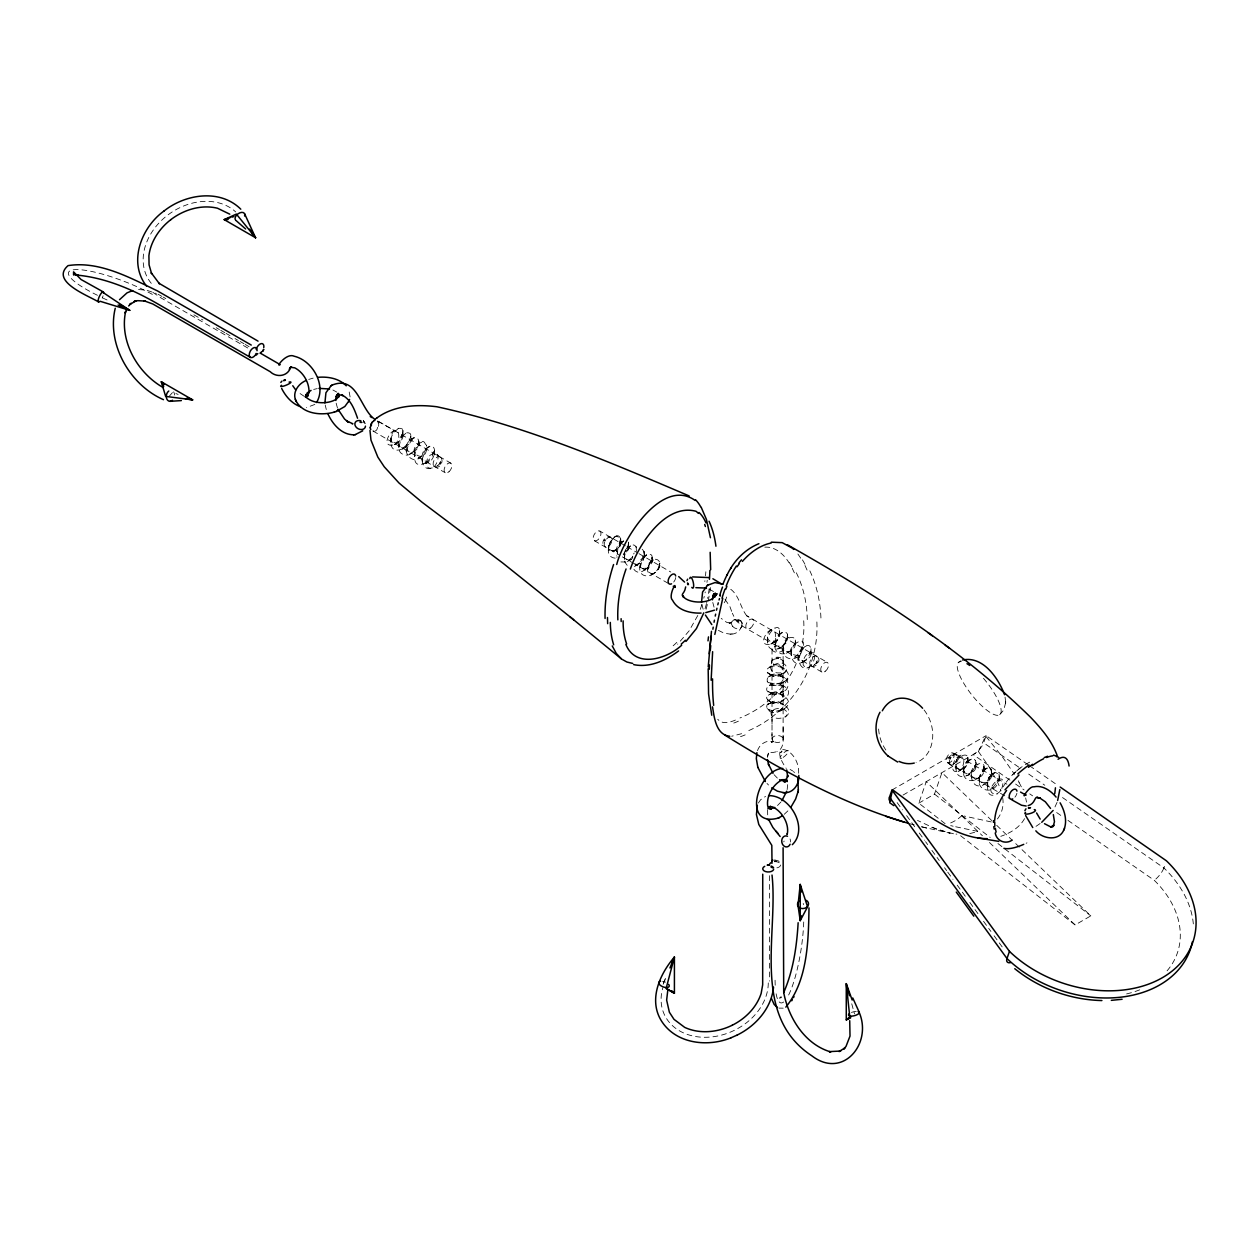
<?xml version="1.0" encoding="UTF-8"?>
<svg xmlns="http://www.w3.org/2000/svg" width="1259" height="1259" viewBox="0 0 1259 1259"><rect width="100%" height="100%" fill="white"/><g stroke="black" fill="none" stroke-linecap="round" stroke-linejoin="round"><path stroke-width="0.75" stroke-dasharray="5 3.75" d="M769.517 875.682L769.532 981.107M772.019 738.891L772.019 717.111M772.538 694.039L767.534 690.876L772.947 694.244C756.769 689.901 776.252 677.405 782.091 686.045C787.898 693.032 768.793 699.563 772.019 689.35M783.114 736.279C783.649 741.866 782.988 749.42 776.85 751.717M783.114 732.408L783.114 724.617M783.114 696.982L783.114 693.284M783.114 689.381L783.114 685.337M971.555 773.152C970.579 763.93 988.583 757.603 983.578 772.397C982.508 778.44 971.649 781.477 971.57 773.372M642.169 549.239C648.007 554.29 639.965 564.111 634.363 566.471M983.625 766.511C980.509 790.322 951.662 781.099 968.989 760.845C976.166 753.464 978.762 767.77 973.459 771.452C969.288 775.528 959.106 780.312 956.462 772.145C952.024 750.034 980.855 749.53 960.774 769.894C947.382 777.889 952.339 754.833 962.915 754.928M391.03 442.664C389.015 436.086 394.602 425.511 402.266 428.926C404.784 436.605 391.518 453.271 406.027 455.066C414.132 456.545 425.353 435.126 413.109 438.179C408.467 448.865 388.826 458.386 390.982 438.824L391.093 441.122L390.92 437.99M432.309 467.939C422.804 470.378 426.061 455.349 432.624 454.074C441.72 449.605 438.006 465.625 432.309 467.939C421.718 472.314 419.373 455.601 424.661 449.605C438.651 436.684 436.936 463.642 424.913 463.202L427.682 461.644C401.385 477.177 422.631 424.063 426.187 447.59C416.556 475.823 393.658 446.725 414.305 437.487M615.179 558.162C597.71 556.352 618.909 521.021 619.774 543.778C617.178 554.149 602.982 554.652 610.993 541.732C619.837 526.12 626.069 545.257 614.062 551.159L620.026 546.249M798.379 655.451C774.096 654.586 814.935 624.669 800.472 654.019C792.666 664.626 778.015 656.254 784.609 644.624C786.151 633.859 800.929 635.669 793.359 646.245C789.015 658.237 771.138 655.671 775.402 641.712C773.64 633.198 792.053 626.746 786.623 639.415C784.955 649.046 767.282 655.089 767.66 641.618C765.724 633.151 782.547 618.232 779.227 635.496L779.62 630.617C781.241 653.327 754.66 637.243 774.914 627.895M809.144 653.484L809.049 653.578A6.122 2.219 -72.2 0 0 808.939 653.751C821.718 646.811 810.261 677.059 803.132 664.752C803.006 647.236 821.718 653.012 801.542 662.533L804.312 660.975C790.164 671.236 786.796 646.339 798.458 641.492M986.505 782.39C965.622 784.609 996.341 751.214 991.053 777.905C975.725 798.19 963.686 775.103 977.975 764.418M999.709 714.687L1003.785 709.997L1005.673 702.569M1005.673 702.129L1004.934 696.243M406.72 451.226C406.626 444.836 414.746 440.634 410.072 433.411C403.509 430.106 396.443 439.832 398.898 446.174L398.773 442.806M624.59 552.386L624.794 562.081L628.178 566.629M779.337 648.228L780.312 647.567L777.999 648.936L786.639 642.735L787.442 634.788M816.871 621.946C819.184 669.379 790.274 713.648 746.603 731.495M986.458 768.509C964.205 787.772 998.135 802.014 999.316 775.937C989.684 759.995 978.762 807.664 999.41 792.068M1005.658 703.23L1005.689 701.483M803.714 620.781C806.389 663.808 779.085 702.16 739.962 717.976M794.586 657.544L800.866 651.344L803.148 644.199M658.882 566.361C655.53 578.558 636.094 580.368 640.264 563.985L640.233 567.51L640.862 559.61L645.411 555.408L642.735 556.903C664.736 543.967 642.468 585.152 633.104 567.982M659.496 564.677C659.747 573.616 644.813 578.998 647.976 566.818C649.754 556.997 655.357 564.126 647.693 568.061M975.788 762.356C977.629 766.951 964.048 778.251 971.051 773.215M999.316 775.937C1001.173 780.533 987.591 791.832 994.594 786.796M426.486 446.016L426.518 444.883M624.464 558.807C623.205 553.331 632.852 538.883 636.409 547.759M963.812 772.853L964.001 770.886L963.859 774.364C963.229 769.579 963.182 762.104 969.084 760.405M623.284 554.275L627.281 548.704L628.556 543.054L628.288 549.963L623.221 554.92M794.24 643.821C797.781 644.639 791.124 653.185 786.749 651.564C779.762 648.684 784.2 637.322 790.935 636.802M983.735 771.547L983.499 765.519C988.787 774.521 975.662 770.099 987.402 768.053L982.461 770.713M991.462 771.798L991.274 769.753L991.478 776.756C993.32 764.748 988.677 783.885 983.342 784.137M632.207 558.681L632.632 556.163M784.105 841.059L783.79 841.909M772.019 693.316C777.59 687.744 789.188 699.437 778.975 702.837C777.259 703.923 770.791 704.3 772.664 701.562C777.716 699.799 782.626 703.765 786.387 706.614C797.262 718.134 768.934 723.532 771.153 711.744C775.465 705.622 792.32 708.628 785.411 717.095M608.695 546.28L610.804 540.268L616.029 536.161M350.096 396.915L348.712 389.33M640.17 567.353L642.31 559.956L647.095 554.464M778.66 658.284L776.457 658.221L778.66 658.095M767.597 809.852L767.691 815.517M410.812 436.558L408.168 443.53L401.369 449.62L403.809 448.267L402.707 448.896M767.408 757.383L768.557 753.134L768.037 753.763C769.469 750.647 769.957 753.716 777.071 751.654M402.943 432.419C403.053 446.914 378.251 451.414 390.243 433.489C399.858 423.591 402.156 441.579 393.076 445.293M779.573 631.75C779.636 646.528 754.755 650.462 766.999 632.71C776.677 622.985 778.613 641.036 769.705 644.608M650.95 575.111C671.44 564.488 651.359 548.656 647.992 569.336M707.228 580.257L706.944 582.382M709.289 588.567L707.652 598.403M710.564 587.528L708.345 600.512M726.632 597.034L725.436 600.669M787.158 789.582L787.725 784.089M705.071 592.832L705.276 591.935M652.115 562.71L651.91 555.691L652.209 561.782M377.637 427.289L377.07 429.177A4.454 3.698 72.4 0 1 373.797 431.223M659.496 564.913L659.858 563.072L658.866 566.802M706.598 603.155L706.787 602.369M798.662 773.262C799.308 746.681 766.007 739.175 786.261 768.462M767.99 754.204L767.534 756.092M704.253 596.404L703.781 598.214M706.393 603.958L704.473 610.757M782.059 751.434L780.596 752.725L781.823 750.946M706.094 609.325L707.904 602.274M624.794 551.568L625.833 549.254M701.908 604.666L699.878 610.442M776.158 861.361L774.348 861.723M945.1 823.654L918.802 803.163L926.246 781.682L982.413 835.74M918.802 803.163L934.493 794.099L941.937 772.617L993.666 822.395M1027.974 764.685L986.127 735.634L983.641 742.81L1020.671 768.494M1193.327 923.917A110.949 81.032 19.1 0 0 1163.898 867.939L1165.142 864.351M1057.041 802.376L1054.192 808.687M757.477 750.647C759.161 745.517 763.93 741.457 769.391 741.173C776.425 741.992 771.263 744.195 772.019 732.376M663.178 984.27L665.429 978.825M663.54 982.949L665.728 977.771M697.801 615.462L689.098 630.901L677.61 644.246M758.374 803.037L760.578 799.78L765.535 796.396M620.199 545.934L620.608 537.876L620.797 544.25L620.734 538.883M1001.786 788.527C1009.277 764.024 977.928 794.445 997.254 794.099M903.002 795.09L978.448 751.544L985.592 735.948L1002.636 757.178L1014.502 774.364M1024.543 818.649C1019.617 827.619 1010.19 833.128 1000.779 836.322M633.56 553.991L634.237 553.031M725.247 601.062L724.208 602.762M1000.936 790.038L999.756 791.675M1003.077 786.828L1005.138 783.806M1006.161 782.311C1012.881 772.932 1022.166 765.456 1032.663 760.704M626.321 548.578L632.034 545.068L626.903 547.948M632.868 556.856L626.4 561.986L619.995 561.923M398.285 428.579C378.77 443.955 406.657 450.36 402.864 430.295L402.597 436.181L405.823 433.285M169.147 396.396L172.656 392.352L178.117 394.397M780.848 802.077L777.495 805.524M781.194 996.609L779.258 998.198L782.059 997.443M773.64 665.004C789.487 656.521 792.179 677.971 773.955 674.934C770.996 674.808 765.551 673.471 766.762 669.52C769.721 666.578 776.032 662.801 770.539 667.475C770.98 673.99 780.926 673.659 785.411 671.787M784.231 814.305L787.929 810.827M432.577 454.074L433.946 453.445L434.481 454.373M809.364 653.311L810.749 652.461L809.962 652.87M958.036 757.871C967.4 752.363 964.032 769.768 958.036 771.452M1012.378 774.804L1015.824 771.783M1016.611 771.075L1020.12 768.006M783.727 677.515C758.705 667.097 764.764 695.062 783.948 681.811M772.428 683.59L773.105 685.242L767.109 681.387M772.428 710.768L773.64 710.296L772.097 711.13L772.758 712.279L776.473 712.594L783.948 708.99M314.86 404.407L306.472 407.664M784.168 690.735L780.863 692.702C792.462 689.901 788.952 675.516 778.109 674.415C776.457 673.266 770.036 674.021 773.026 676.146C783.916 679.766 786.497 662.69 774.033 664.925M958.666 662.265L961.073 660.692M1040.139 823.496L1035.827 826.471M623.315 541.024L617.917 548.232L616.926 557.438M780.407 683.952L783.114 679.718L780.407 675.485M780.407 711.13L783.114 706.897L780.407 702.664M784.278 681.623C796.994 673.235 777.338 661.604 768.651 667.758M772.664 701.562L769.705 703.529L771.594 702.396C763.253 703.451 766.873 712.012 773.105 712.421L767.109 708.565M784.278 708.801C798.773 699.296 771.562 686.108 766.463 697.958C774.49 710.942 801.841 692.371 780.643 684.707M401.605 435.614L403.085 436.086M803.258 648.999C795.452 648.841 797.356 673.313 808.939 667.254M993.981 773.246L992.422 774.222L994.94 772.711L988.378 777.527L987.355 786.45M780.171 693.158L782.783 691.459L775.261 693.079L768.336 691.49M421.828 442.161C401.448 450.675 428.186 467.309 426.502 445.592M426.25 462.494L432.152 456.435L434.339 449.054L434.418 454.94M802.88 661.809C811.048 659.071 815.643 637.699 801.873 648.464M429.366 446.882C424.456 447.574 421.466 464.996 422.316 456.403M782.453 632.616C777.543 633.308 774.553 650.714 775.402 642.137M805.996 646.197C801.086 646.906 798.096 664.311 798.946 655.719M772.538 692.576L767.77 695.535L772.947 692.387L768.651 694.937M769.092 676.587L772.664 674.383M768.037 677.2L770.303 675.847M780.643 701.924L783.727 700.051M780.643 674.745L784.593 672.353M425.243 449.148L426.628 449.668M778.33 634.882L779.714 635.826L779.494 629.61L779.714 635.402M769.485 676.319L770.634 675.642M769.343 685.541L776.473 684.534L784.168 686.816M623.567 540.882L619.475 543.117L623.457 541.559C616.438 542.015 615.871 550.089 616.627 555.298M784.593 681.418L781.084 683.464L783.271 682.173L776.205 683.983L768.651 682.614M784.593 708.597L781.084 710.658L783.271 709.352L776.205 711.178L768.651 709.793M891.97 790.007L986.127 735.634M774.269 860.794L776.173 861.156M960.586 835.724L1075.123 924.94L1090.813 915.875L1013.558 841.547M966.77 775.575C975.379 772.947 961.892 775.387 963.717 768.981M990.314 789.157C999.079 786.371 985.309 789.11 987.261 782.563M406.641 447.622C408.42 458.087 422.678 448.267 418.68 440.713M635.701 565.81L643.38 560.161L644.136 551.473L644.34 557.847L644.262 552.465M975.064 779.856L979.156 777.606M409.663 453.932L414.211 451.446M786.293 653.248L790.841 650.761M958.02 757.776A6.122 2.392 -74.5 0 0 957.769 758.091C954.527 761.553 955.203 770.524 961.451 769.312C968.627 768.525 966.235 760.121 969.918 759.932M394.413 444.632L398.017 442.633M417.957 458.213L421.56 456.23M771.043 643.947L774.647 641.964M958.917 771.043L962.962 768.808M627.407 561.514L631.703 559.169M645.411 555.408L646.67 554.731M643.978 570.075L647.881 567.951M650.824 561.262L653.295 559.925L649.203 564.205L647.929 568.989L647.897 567.683M968.738 760.578L971.397 759.13M768.981 703.828L768.037 704.379L770.602 702.963L768.981 703.828L776.331 702.632L783.727 704.694M616.249 549.963L611.827 550.687L608.994 547.712A6.122 4.517 -77 0 1 608.821 547.24M639.792 563.56L636.771 564.457L634.143 563.654M627.375 547.618C630.523 546.784 627.36 553.283 628.556 544.156M433.332 453.539L432.309 454.342A6.122 2.219 -72.2 0 1 432.577 454.153M647.519 568.155L642.326 568.407L640.044 563.702M998.277 779.714L997.254 780.517L998.891 779.604L999.363 781.115L999.016 774.002M643.097 556.667L644.372 557.391M417.516 444.537L418.791 445.277M406.106 447.039C401.448 451.95 396.884 438.777 398.883 447.7M429.649 460.637C425.007 465.5 420.412 452.359 422.426 461.298M782.736 646.371C778.093 651.249 773.514 638.061 775.513 647.032M806.279 659.952C801.621 664.862 797.041 651.706 799.056 660.613M990.361 775.214L991.573 775.937M974.734 766.117L975.819 767.518L975.473 760.405M735.429 720.054C729.937 722.461 722.225 724.696 717.724 719.282M631.137 559.421C626.888 563.072 622.544 552.134 624.716 559.279L624.37 554.936M741.645 733.682L731.684 736.232M409.789 439.942L410.938 440.776M786.419 639.273L787.567 640.107M308.707 379.431L313.145 378.125M619.821 542.959L620.829 543.809M313.696 389.424L317.221 388.606M783.208 1008.16L778.943 1008.113M731.699 634.017C739.773 634.567 747.673 620.136 736.326 619.16L737.129 619.16L733.808 619.837L730.094 623.41L730.818 622.859L726.663 622.339L721.202 618.405M969.776 833.6L977.975 831.459L953.755 826.36M718.417 630.381L724.255 633.277L730.55 634.127M730.141 634.174L732.124 633.969M764.795 547.161C775.292 546.406 783.932 554.401 789.047 562.773M138.553 289.57L146.296 290.105L156.336 293.457M774.568 859.866L778.77 861.077L780.58 864.477A5.555 3.21 0 0 1 775.733 868.033M956.006 834.072L956.856 834.15M953.504 833.773L936.869 829.445L917.496 820.412M373.797 431.097L372.932 430.893M610.914 537.467A5.555 3.21 -60 0 0 604.32 543.117A5.555 3.21 -60 0 0 608.994 546.107A5.555 3.21 -60 0 0 610.914 537.467C605.264 533.989 599.52 543.652 605.233 546.988M991.258 821.938L964.079 816.021M953.142 826.219L950.702 825.636M962.096 815.533L961.939 815.486A45.434 30.358 9.4 0 1 947.429 824.157M909.376 823.638L914.522 824.975M921.383 826.754L950.152 833.222L930.495 826.864M921.918 826.88L926.545 828.092L922.878 827.116M434.953 466.696C440.792 469.953 446.63 456.844 436.527 454.908M811.583 666.027C814.353 668.797 823.386 659.905 816.351 656.065M332.895 389.991L336.704 392.053M609.592 536.916L610.631 537.31M709.085 589.165L713.57 591.573M304.253 396.349L297.329 391.722M102.53 297.895L110.32 301.452M790.101 769.454L792.666 770.933M784.058 677.688L782.091 676.587L784.388 677.893M158.099 294.228L161.97 296.416M377.59 421.01L395.31 431.113M599.866 531.078A5.555 3.21 -60 0 1 598.104 539.67A5.555 3.21 -60 0 1 593.304 536.901A5.555 3.21 -60 0 1 599.866 531.078L625.377 545.808M627.076 546.784L637.274 552.685M638.99 553.661L670.811 572.042M748.507 616.91L746.65 615.73L827.399 662.454M594.327 540.693L618.877 554.873M622.402 556.903L631.766 562.317M633.466 563.292L669.159 583.893M821.875 672.07L741.52 625.644L735.413 619.585L732.329 613.212M163.261 297.14L165.826 298.619M193.886 314.813L202.888 320.006M216.186 327.686L219.444 329.575M220.781 330.346L224.81 332.675M226.101 333.415L229.972 335.649M235.024 338.561L238.423 340.528M240.123 341.504L243.947 343.723M245.237 344.462L249.062 346.666M378.691 421.513L450.769 463.123M952.953 753.055A5.555 3.21 -60 0 1 951.19 761.648A5.555 3.21 -60 0 1 946.39 758.878A5.555 3.21 -60 0 1 952.953 753.055L1006.917 784.215M247.755 348.003L161.073 297.958L151.505 291.411M373.12 431.097L445.245 472.754M947.413 762.671L1010.347 799.009M959.358 756.753C951.584 747.767 942.157 764.182 953.834 766.385M768.981 673.738L773.278 676.225L767.313 672.542L772.428 675.847M768.981 700.917L773.278 703.419L767.313 699.721L772.428 703.026M784.593 696.148L780.171 693.457M784.593 668.97L780.171 666.279M1029.579 765.802L1056.946 784.798M1028.713 774.08L1044.813 785.254M1062.517 797.545L1163.914 867.939M1009.954 780.124L973.16 754.582A11.205 4.092 -46.1 0 0 983.704 742.779M1015.62 784.058L1024.102 789.944M1029.768 793.878L1032.6 795.845M1056.647 812.543L1062.313 816.477M1067.978 820.396L1154.298 880.324A99.87 72.928 19.1 0 1 1165.378 972.735M738.356 620.844C735.319 618.877 737.381 623.976 738.577 621.143M934.493 794.099L990.204 837.503M997.946 843.53L1090.813 915.875M746.76 615.793C740.434 608.05 739.379 595.192 730.047 588.771M363.521 421.01L365.378 423.528M793.422 771.515L794.508 772.554M996.703 825.322L1012.157 840.194M989.448 842.491L1075.123 924.94M777.354 778.078L774.08 774.678M766.999 783.444L768.525 785.018M725.042 599.378L729.842 606.429L732.36 613.29M617.744 553.913L616.501 550.12M797.907 554.023L802.109 560.192M978.448 751.544L989.181 767.046L997.034 781.115A96.817 70.709 19.1 0 1 1000.952 790.904M897.116 802.597L902.388 809.836M906.606 815.627L915.041 827.21M919.259 833.002L924.531 840.241M925.585 841.689L927.678 844.584M931.896 850.376L939.277 860.511M944.549 867.75L946.658 870.646M947.712 872.094L952.984 879.333M957.202 885.124L965.637 896.707M969.855 902.498L978.274 914.081M983.547 921.32L990.927 931.455M994.091 935.799L1002.526 947.382M1018.263 780.8L1019.145 782.421M792.226 568.313L794.838 573.836M805.005 565.496L807.979 572.121M714.042 607.153L712.783 602.479M701.845 604.399L703.639 610.961M337.412 407.837L336.153 403.163M326.301 409.537L325.215 405.068M378.015 421.765L378.188 423.087M851.745 1003.785L854.499 1013.873M1026.541 802.093L1025.817 798.773A101.68 74.265 19.1 0 0 1025.676 797.938M803.226 903.411L803.431 904.686M636.125 546.359L636.424 551.348M791.093 650.919L791.187 655.577M767.549 637.322L767.66 641.996M414.463 451.588L414.557 456.262M968.029 762.246L967.73 756.155L967.935 763.159L967.919 758.201M628.367 542.11L628.666 548.2M979.408 777.763L979.518 782.925M628.446 543.731L628.666 548.625L628.556 543.054M955.864 764.166L955.99 769.343M795.326 641.319L795.42 644.702M410.859 438.116L410.812 435.472M811.111 653.799L810.985 648.385L811.048 654.271M971.586 773.781L971.665 777.905M783.271 646.937L783.35 650.541M608.679 545.777L608.758 550.262M795.31 640.044L795.326 641.901M418.696 441.988L418.696 442.57M783.114 665.633C787.048 654.412 768.116 654.365 772.019 665.602M783.114 649.14A5.555 3.21 0 0 1 774.789 651.91A5.555 3.21 0 0 1 774.789 646.371A5.555 3.21 0 0 1 783.114 649.14L783.114 739.127A5.555 3.478 -0.6 0 1 774.584 741.96A5.555 3.478 -0.6 0 1 774.993 735.948A5.555 3.478 -0.6 0 1 783.098 739.127M772.019 649.156L772.019 724.586M103.096 295.771A5.555 1.605 -65 0 1 102.215 297.927M173.585 391.864A5.555 4.076 -79.7 0 1 174.529 395.058M151.3 283.354A55.49 43.75 -35.1 0 1 164.929 217.335A55.49 43.75 -35.1 0 1 235.701 211.937M97.478 295.298A55.49 11.724 21.2 0 1 77.035 269.599A55.49 11.724 21.2 0 1 154.29 295.487M983.468 678.318A33.285 9.773 51.8 0 1 999.914 714.53A33.285 9.773 51.8 0 1 969.005 691.222A33.285 9.773 51.8 0 1 961.357 661.652M885.864 750.034A33.285 26.439 73 0 1 878.577 725.625M924.059 709.966A33.285 26.439 73 0 1 916.08 762.545M363.489 422.174A5.555 4.233 26.6 0 1 364.559 423.339M773.561 664.957A6.122 2.392 14.5 0 1 773.97 664.878M662.549 981.28A5.555 2.644 20.9 0 1 665.555 982.162M768.273 982.933A55.49 43.766 -24.9 0 1 707.794 1037.227A55.49 43.766 -24.9 0 1 662.863 987.686M803.714 921.981A55.49 11.724 -81.2 0 1 787.646 996.86M783.665 1001.991A55.49 11.724 -81.2 0 1 776 993.036M775.214 985.23A55.49 11.724 -81.2 0 1 775.072 979.014M851.414 1012.488A5.555 1.999 -14.2 0 1 856.277 1011.402M790.023 838.966A5.555 4.422 81.9 0 1 790.605 842.019M774.411 861.675A5.555 3.21 0 0 1 780.58 864.477M378.613 422.505A5.335 2.361 -78.1 0 1 378.487 426.36M377.653 421.183A5.304 3.21 -45.9 0 1 377.873 421.859M675.705 577.551A5.555 3.116 -61.2 0 1 673.596 582.162M705.858 571.743A120.549 54.814 -68.8 0 1 705.496 575.772M704.93 580.714A120.549 54.814 -68.8 0 1 704.82 581.564M676.807 642.389A88.665 59.85 -73.1 0 1 672.306 646.512M1016.894 793.264A5.555 3.21 -60 0 1 1014.911 797.183M1026.982 842.869A62.997 20.128 -40.6 0 1 1026.148 843.262M745.186 734.863A88.791 35.189 -49.5 0 1 740.15 736.783M809.852 570.846A192.942 137.546 -44 0 1 821.01 620.53M802.439 559.862A145.352 96.408 -55.7 0 1 805.398 565.149M738.372 721.202A84.259 30.279 -47.3 0 1 733.777 723.059M796.333 572.798A174.167 124.72 -43.5 0 1 807.287 619.585M789.299 562.537A132.777 89.358 -54.3 0 1 792.541 568.029M1002.683 797.765A48.944 35.74 19.1 0 1 996.137 820.49M1019.019 782.437A101.68 74.265 19.1 0 1 1022.654 789.723M1139.71 989.826A99.87 72.928 19.1 0 1 1124.649 994.358M1163.867 867.97A11.126 3.415 -50.8 0 1 1154.314 880.293M440.949 462.95C440.162 466.68 438.478 461.612 440.949 462.95M817.579 662.281C816.288 659.889 815.549 666.027 817.563 662.407M950.97 757.414C949.947 761.27 948.578 755.967 950.97 757.414M604.147 540.819C606.366 542.519 605.327 537.105 604.163 540.725M771.987 741.771L771.641 742.653L772.79 741.173L771.987 741.881M730.818 622.859L729.055 623.473L730.802 622.875M773.419 741.236L772.113 741.488L773.561 741.315M364.04 421.435L363.3 420.821L364.04 421.435M740.15 620.341L740.984 621.065L740.15 620.341M741.834 622.45L742.212 623.441L741.834 622.45M954.243 763.552A5.555 3.21 -60 0 0 956.163 754.912A5.555 3.21 -60 0 0 949.554 760.562A5.555 3.21 -60 0 0 954.243 763.552M437.943 465.468A5.555 3.21 -60 0 0 439.863 456.828A5.555 3.21 -60 0 0 433.253 462.478A5.555 3.21 -60 0 0 437.943 465.468M774.663 664.563A5.555 3.21 0 0 0 783.098 661.904A5.555 3.21 0 0 0 774.899 659.008A5.555 3.21 0 0 0 774.663 664.563M783.192 757.383A5.555 1.605 -42.4 0 0 788.417 750.742A5.555 1.605 -42.4 0 0 781.335 755.29A5.555 1.605 -42.4 0 0 783.192 757.383M814.573 664.783A5.555 3.21 -60 0 0 816.493 656.159A5.555 3.21 -60 0 0 809.883 661.809A5.555 3.21 -60 0 0 814.573 664.783M732.596 626.29A5.555 4.233 26.6 0 0 741.708 626.919A5.555 4.233 26.6 0 0 736.074 619.837A5.555 4.233 26.6 0 0 732.596 626.29M449.022 471.732A5.555 3.21 -60 0 0 450.785 463.123A5.555 3.21 -60 0 0 444.222 468.946A5.555 3.21 -60 0 0 449.022 471.732M825.652 671.047A5.555 3.21 -60 0 0 827.415 662.454A5.555 3.21 -60 0 0 820.852 668.277A5.555 3.21 -60 0 0 825.652 671.047M750.569 628.084A5.555 3.289 -58.7 0 0 752.835 619.412A5.555 3.289 -58.7 0 0 746.005 624.669A5.555 3.289 -58.7 0 0 750.569 628.084"/><path stroke-width="1.5" d="M762.734 874.187L762.671 984.806L761.16 993.398C756.612 1007.499 745.375 1018.657 732.313 1025.204M772.003 863.281L771.814 845.356L758.799 824.488L756.423 814.542L757.351 805.367M711.13 680.253L712.625 651.674M993.461 820.6L993.461 822.363M688.484 584.601L687.587 582.948L687.682 584.617M335.87 400.472C336.295 397.104 335.461 396.113 338.498 394.036L336.94 394.933L338.356 393.611L338.592 397.167L338.954 394.634L339.033 396.333L336.704 398.867C329.402 404.029 315.458 404.029 308.187 398.835L305.166 396.727L308.062 395.704L307.353 396.239L308.974 392.745C309.588 383.004 303.419 372.318 294.763 367.833L290.798 367.345L291.6 366.998L290.074 367.88L290.64 367.203C288.059 376.394 276.65 378.015 270.166 371.673L152.843 304.001L143.904 300.728L145.415 301.09L137.703 300.665L134.084 301.483L135.815 300.995L129.866 304.458L131.109 303.277L128.67 305.953M370.335 427.635L370.587 426.077M712.5 599.803L712.515 598.434L715.962 595.145L715.317 593.241L715.804 595.003L714.514 597.175M708.172 668.781L708.565 693.835L711.744 715.238M710.674 569.697L710.155 552.308M798.788 775.402C799.559 783.602 793.768 792.934 784.829 792.714M709.321 669.269L709.431 664.925M769.375 865.216L767.172 865.122L769.359 865.279M685.683 586.899C684.628 593.996 680.71 593.54 682.945 596.451L682.614 595.617L683.716 597.317L683.259 596.672C688.516 602.778 703.97 603.927 712.421 598.796L714.262 593.792M715.694 594.106L715.143 596.656L715.458 595.837M708.219 666.924L711.461 631.326M798.143 922.721C796.758 946.453 793.28 970.595 783.712 992.517C788.449 1017.901 804.863 1044.403 830.783 1051.957L829.225 1051.611L840.682 1051.045L839.045 1051.533L844.946 1047.881L843.656 1049.125L846.017 1046.402L850.014 1036.063L849.715 1020.671M710.296 650.352L710.737 645.631M773.545 987.087C771.499 1008.239 755.778 1025.943 737.192 1035.055M1059.826 789.613L1057.639 800.519M798.316 790.085L797.828 778.377M714.829 634.41L722.76 598.214M712.877 629.232L713.208 627.155M714.058 622.261L714.435 620.168M667.758 990.565L666.64 1000.118L669.379 1012.236L673.974 1019.318L684.739 1027.407C699.831 1034.379 717.913 1032.333 732.329 1025.188M756.895 752.662L756.329 758.642L757.855 767.439M790.904 807.208L795.625 799.024L797.907 792.1M797.844 792.478L798.411 789.629M801.228 915.671L800.22 920.659L798.001 905.331L800.22 884.416L807.586 906.81L800.22 920.659L800.22 884.416L801.432 892.017M715.238 616.092L715.647 614.14M716.497 610.19L716.953 608.239M283.574 380.47L285.069 379.762M73.557 274.855L73.557 271.865L81.08 279.529L103.285 291.915M717.787 604.808L718.291 602.841M672.243 962.238L674.415 957.06L666.121 988.488L674.415 993.304L674.415 957.06C659.165 974.765 647.724 1001.251 662.486 1022.513C677.421 1044.057 708.093 1047.126 730.944 1037.825M1064.406 828.501C1067.286 819.892 1064.437 810.434 1060.109 802.817M719.062 599.992L719.456 598.576M720.148 596.199L720.447 595.255M115.246 308.266C106.496 344.368 130.086 385.16 163.481 399.67M686.958 580.604L687.666 579.14M616.721 564.488C623.221 538.191 662.36 476.988 695.188 500.468M786.718 791.203L781.918 800.693M1192.383 941.811A110.949 81.032 19.1 0 1 1117.929 997.474A110.949 81.032 19.1 0 1 1006.995 958.54L889.484 797.167L891.97 790.007L1009.466 951.379L1006.98 958.54A11.126 4.674 -41.2 0 0 1010.347 962.71M703.781 612.85L696.416 628.587L685.982 641.413M630.35 569.052C638.596 544.455 665.303 503.081 695.959 511.264A57.772 28.202 -60 0 1 696.62 511.736L698.415 513.389M725.735 589.322L726.884 586.316M1063.949 829.65C1059.228 841.563 1042.861 839.218 1035.827 830.83M1064.547 828.123L1063.603 830.389M126.671 309.226L125.129 313.066L125.617 311.555C119.322 341.252 137.656 373.215 163.402 387.678M336.184 411.473L344.84 406.5L349.026 400.787M348.68 401.621L349.593 399.418M669.93 967.951L674.415 957.06M1024.873 810.639L1025.975 808.813M767.896 808.829L769.391 806.704L770.351 806.531L768.446 807.586L770.886 806.578L770.083 806.5L772.727 806.972C782.374 811.599 789.078 823.701 787.379 833.474L786.969 834.418L787.3 833.694M785.821 1007.137C807.743 980.446 808.404 941.165 809.002 907.881M371.468 423.764L371.987 422.756M289.775 368.305L290.137 367.534L289.287 369.296M880.01 712.232C872.219 726.522 876.311 745.706 888.398 756.329M784.278 991.494L783.712 992.517L783.098 847.748M791.754 1000.795L792.352 999.693M793.453 997.647L794.004 996.624M727.104 574.907C733.572 561.199 744.73 549.412 758.909 543.699M361.931 422.426L360.058 422.347L360.703 421.151M1053.122 810.466L1041.744 822.3M713.664 594.531L712.641 596.026L715.128 593.351L713.57 594.264L717.394 593.949M737.034 566.77L739.332 563.591M337.113 395.106L336.011 396.695L337.632 394.46M1028.367 807.932L1030.507 807.664L1028.713 808.388M1004.997 789.802L1018.94 775.072M316.544 402.565C326.773 385.49 312.673 360.593 294.26 356.25C286.375 352.315 275.107 368.32 280.222 364.559M280.82 382.39L281.937 381.084M119.511 299.705L127.049 292.843L132.683 290.577M372.617 421.891L373.687 420.962A5.524 2.88 -55.6 0 1 374.065 420.789M1028.147 805.681C1035.606 803.572 1034.394 796.034 1037.699 797.403L1036.897 797.529L1040.312 798.222L1038.108 797.577M164.174 210.882C141.575 227.013 127.726 262.029 146.437 285.998M362.734 430.83L355.069 434.685M331.07 385.742L325.939 392.714L324.916 402.943M707.7 585.057L702.585 592.029L701.546 602.274M170.878 219.617C159.767 228.115 150.702 241.193 148.908 255.719L149.066 264.815L151.615 273.675L151.253 272.825L159.421 283.763L158.807 283.181L258.048 341.142M681.686 645.222C666.892 659.008 635.59 668.734 625.88 644.451M792.32 844.679C808.97 828.611 790.274 795.043 768.572 795.641M1028.414 767.313L1032.553 764.307M375.937 418.649L376.74 418.082M164.126 210.914C185.325 194.012 220.12 188.582 240.799 209.199M170.831 219.633C183.893 209.671 201.235 204.304 217.492 208.223L229.783 214.172M678.585 650.934C665.964 660.456 649.817 667.962 633.686 664.626M782.374 815.722L779.085 817.705M850.785 1016.863L846.268 1019.884L846.268 983.641L852.186 1000.071M331.904 385.191C357.871 374.442 360.231 410.434 375.339 419.577M330.692 385.978L332.266 384.939M707.322 585.309L714.986 582.571L722.776 584.129M376.551 418.208C393.626 405.429 416.524 404.186 436.92 406.767C524.2 425.621 607.216 460.967 689.129 495.92M285.415 380.281L283.747 380.643M311.052 390.416L307.196 392.871L305.984 396.286M774.773 807.428L770.414 808.892L771.2 808.797L769.155 808.53L767.707 806.122C766.164 795.987 773.435 783.381 782.956 779.589L786.529 780.25M771.72 860.778L772.932 860.18M1025.345 794.838L1024.165 795.782L1025.031 794.775C1022.859 797.041 1029.768 785.726 1034.08 786.781C1042.704 784.971 1050.856 790.762 1056.096 797.089M306.126 380.486C298.666 383.523 292.245 392.021 295.66 400.205M782.83 768.415C757.399 769.454 741.299 828.343 778.377 818.035M778.093 818.177L779.368 817.563M850.659 1017.886L846.268 1019.884L849.778 1016.894L846.268 983.641L849.557 995.727M1012.189 840.083C1005.579 844.789 996.546 841.028 995.224 832.954M714.498 610.159L705.795 612.614M730.881 1037.841L737.223 1035.04M1044.199 757.588L1047.63 756.25M962.6 659.999C982.917 655.624 998.403 678.145 1004.572 694.748M295.314 399.355C301.405 413.928 321.014 415.974 334.469 412.055M334.107 412.181L336.625 411.331M1025.44 794.885L1024.417 795.216L1025.235 794.98M229.988 217.776L224.196 219.617L255.577 237.746L244.592 213.715M231.924 217.162L233.844 216.548M771.326 542.188L782.185 542.645L792.352 548.184M692.592 576.905L708.99 577.582M1122.099 999.268L1111.319 1000.354M327.828 413.676C332.439 424 341.661 434.953 353.921 434.796M353.511 434.843L355.494 434.638M317.787 377.338C327.765 376.41 339.033 378.314 346.256 385.805M318.952 388.37L329.543 388.984M695.865 587.67L704.757 588.016M170.044 401.322L181.359 400.598M228.115 219.491L224.196 219.617L236.362 214.093L255.577 237.746L249.597 229.107M75.32 275.186L78.121 275.123L76.893 275.091C105.111 277.735 131.959 289.177 156.384 303.104L250.557 357.462M701.106 613.086C690.593 613.463 677.751 610.489 672.589 600.323C668.23 596.703 675.296 583.358 674.336 586.757L674.761 585.529L674.855 587.292M1026.148 806.012L1021.568 805.256L1011.685 799.78M987.198 838.636C968.328 838.762 951.001 829.492 935.201 820.16A247.409 180.682 19.1 0 1 919.275 809.71L892.505 789.692L889.735 802.754L893.843 805.634M783.665 792.682L777.401 791.156L771.751 787.819M785.254 792.714L782.846 792.619M262.627 351.466L263.745 349.593M1101.908 1000.559C1070.418 999.819 1039.257 988.535 1014.77 968.706M729.732 736.247C716.025 734.847 714.262 717.63 712.547 706.85M1053.563 755.132L1056.773 756.297M352.079 423.716L352.882 423.779L346.493 420.884L348.806 422.41L344.573 419.074L337.994 409.254L338.702 410.827M263.572 349.467L262.454 351.355M632.742 663.446L626.888 662.014L621.694 659.102L569.965 616.768M767.423 819.578L768.336 819.703M768.903 819.766L769.784 819.892M185.325 398.788L192.674 399.858L161.294 381.745L165.637 396.396L192.674 399.858L187.213 397.813M977.881 837.927L998.796 841.374M704.631 587.984L706.425 588.362M1024.795 794.728L1025.849 794.964M100.248 301.326L129.771 310.375L101.916 291.726M724.617 734.957C782.107 770.744 842.318 803.84 907.566 823.071M885.817 816.304L904.591 822.253M300.539 406.751C291.978 403.73 285.667 396.396 281.654 388.48M712.877 578.747L722.178 584.396M897.667 762.057L888.02 755.998M1039.965 798.127L1045.348 801.794L1050.541 808.42M118.094 305.024L129.771 310.375L119.873 304.647M98.517 301.94C89.09 295.912 49.683 281.591 68.033 265.633C99.225 260.676 130.007 277.751 157.359 290.86L251.249 345.06M1025.865 795.043L1020.545 792.084M777.48 1007.468L774.175 1004.509L771.562 998.702M787.379 544.754C873.919 593.744 959.311 647.409 1030.649 717.347C1041.319 728.552 1051.8 740.717 1057.151 755.494M260.566 353.307L278.695 363.772M678.711 576.591L684.597 582.083M779.541 779.746L785.616 781.697L783.979 781.76L786.45 780.973L787.001 780.187L785.726 781.509L787.725 775.292L787.678 776.96L786.733 769.926M666.924 988.787L674.415 993.304L671.708 990.707M371.877 417.579L370.225 416.556M673.25 586.253L675.013 587.386L674.399 586.017L674.934 587.434M1060.157 787.032L1166.385 860.778A110.965 81.032 19.1 0 1 1162.356 977.708A110.965 81.032 19.1 0 1 1009.466 951.379M927.977 632.632L932.415 635.874M945.257 645.19L949.569 648.338M1044.498 823.701L1050.73 826.911L1053.988 825.196L1053.106 826.581L1054.475 821.734L1053.327 814.589M573.679 619.774L502.766 563.041L421.97 502.168L399.024 483.015L384.247 466.79L377.826 457.08L370.98 440.162L369.973 430.358M621.222 658.74L616.249 653.358L612.236 645.914M235.685 220.215L245.631 228.981M792.698 548.499L793.721 549.428M164.126 384.388L161.294 381.745L163.749 386.324M780.139 836.527L772.869 827.431L769.107 820.412M778.219 833.647L775.969 831.16M711.807 624.59L705.386 615.022M251.957 233.434L255.577 237.746M1040.17 819.09L1036.566 812.968M1032.758 827.556L1025.629 815.549M338.073 393.312L338.828 394.256L337.774 394.445L343.03 395.594L341.582 394.901C350.49 398.82 354.393 409.112 357.556 418.24M765.393 781.571L757.808 767.282M295.645 389.849L292.765 385.726M306.063 396.616L306.535 397.246L306 396.333M956.273 892.08L973.805 916.159M773.01 773.278L768.399 764.024L768.934 765.614M786.56 780.297L787.205 781.603M701.216 507.298L706.441 519.463L710.438 537.719M852.752 997.946L859.236 1012.267M295.912 400.803L296.258 401.621M704.678 524.484L705.386 526.514M768.462 764.182L767.502 759.555M859.299 1012.629C872.44 1043.805 842.712 1079.592 811.898 1055.845C750.789 1015.84 778.408 934.398 772.019 875.036M994.185 829.099L993.776 826.644M607.656 623.646L607.467 617.508M621.175 621.537L621.112 618.688M235.307 219.711A5.555 3.415 -36.6 0 1 239.824 212.834A5.555 3.415 -36.6 0 1 244.592 216.029M256.222 349.404A5.555 3.21 -60 0 1 261.069 343.66A5.555 3.21 -60 0 1 263.745 347.641M261.557 351.843A5.555 3.21 -60 0 1 260.046 353.118M257.843 353.685A5.555 3.21 -60 0 1 257.528 353.606M99.791 301.468A5.555 1.605 -65 0 1 98.249 299.799A5.555 1.605 -65 0 1 101.287 293.174A5.555 1.605 -65 0 1 103.663 293.032M254.869 355.652A5.555 3.21 -60 0 1 249.376 355.967A5.555 3.21 -60 0 1 252.807 348.255A5.555 3.21 -60 0 1 257.056 350.726M172.483 400.252A5.555 4.076 -79.7 0 1 166.723 398.82A5.555 4.076 -79.7 0 1 168.785 391.03M289.051 382.091A5.555 1.023 -22.4 0 1 289.869 383.303A5.555 1.023 -22.4 0 1 282.756 386.324A5.555 1.023 -22.4 0 1 281.591 385.27M966.975 663.713A33.285 9.773 51.8 0 1 969.698 665.444M1034.269 809.6A5.555 1.605 -17.6 0 1 1034.032 811.898A5.555 1.605 -17.6 0 1 1027.029 814.117A5.555 1.605 -17.6 0 1 1025.55 812.37M914.27 763.064A33.285 26.439 73 0 1 899.02 761.396M882.307 710.784A33.285 26.439 73 0 1 922.595 708.235M365.472 426.156A5.555 4.233 26.6 0 1 359.838 429.382A5.555 4.233 26.6 0 1 354.865 423.685A5.555 4.233 26.6 0 1 360.735 420.726M689.79 578.558A5.555 1.605 77.6 0 1 692.025 578.747A5.555 1.605 77.6 0 1 693.662 585.954A5.555 1.605 77.6 0 1 691.789 587.386M806.248 900.327A5.555 4.454 -8.1 0 1 807.271 906.748A5.555 4.454 -8.1 0 1 799.213 907.534A5.555 4.454 -8.1 0 1 799.276 901.019M668.639 984.396A5.555 2.644 20.9 0 1 666.798 987.544A5.555 2.644 20.9 0 1 659.747 984.821A5.555 2.644 20.9 0 1 660.582 981.28M858.087 1011.544A5.555 1.999 -14.2 0 1 857.788 1014.329A5.555 1.999 -14.2 0 1 850.628 1016.107A5.555 1.999 -14.2 0 1 849.258 1013.731M790.117 844.238A5.555 4.422 81.9 0 1 784.373 846.316A5.555 4.422 81.9 0 1 782.012 839.124A5.555 4.422 81.9 0 1 787.505 836.259M773.671 869.528A5.555 3.21 0 0 1 765.33 871.496A5.555 3.21 0 0 1 764.732 866.318M771.059 866.003A5.555 3.21 0 0 1 773.64 867.955A5.555 3.21 0 0 1 771.059 867.073M769.595 864.319A5.555 3.21 0 0 1 771.059 862.651M374.065 420.49A5.54 3.321 -63.1 0 1 374.914 420.16M371.861 422.662A5.256 4.233 -78.8 0 1 372.538 421.765M370.744 424.881A5.099 1.322 -66.5 0 1 371.279 423.591M371.169 425.762A5.319 1.353 -65.9 0 1 371.531 424.802M370.854 429.335A5.351 4.233 -27.2 0 1 370.162 427.682M671.551 583.83A5.555 3.116 -61.2 0 1 668.104 581.39A5.555 3.116 -61.2 0 1 671.598 574.781A5.555 3.116 -61.2 0 1 675.69 576.008M605.075 618.452A169.572 116.851 -47.6 0 1 613.574 564.536M695.629 499.839A102.247 52.831 -58.3 0 1 700.681 506.763M613.668 644.828A108.258 70.111 -54.6 0 1 610.316 622.418M617.854 619.884A151.489 107.503 -44.6 0 1 626.053 568.958M699.013 512.46A94.866 46.127 -61.4 0 1 705.969 522.926M709.037 521.242A153.629 71.433 -65.9 0 1 715.93 546.217M709.856 570.469A107.125 43.341 -71.8 0 1 709.447 579.313M685.415 640.249A82.685 59.236 -79.1 0 1 681.229 644.089M626.636 643.963A95.747 66.381 -48.7 0 1 623.142 620.86M1012.771 798.914A5.555 3.21 -60 0 1 1009.199 796.475A5.555 3.21 -60 0 1 1012.755 789.897A5.555 3.21 -60 0 1 1016.973 791.14M994.673 820.427A64.225 48.613 -29.2 0 1 1006.586 790.479M1017.776 773.923A37.644 10.009 -41.4 0 1 1029.044 764.921M1032.286 765.582A44.694 14.337 -44.1 0 1 1043.569 758.768M1046.512 757.525A37.707 9.159 -37.5 0 1 1052.776 755.856M1056.537 756.706A54.609 16.005 -56.4 0 1 1058.646 757.32M1058.079 759.271A63.768 16.288 -69.4 0 1 1069.08 766.039M1055.435 787.804A58.323 18.366 -74.2 0 1 1054.743 793.674M1023.756 844.348A62.997 20.128 -40.6 0 1 1003.895 848.346M996.152 832.089A47.779 27.761 -62.6 0 1 995.334 828.217M994.878 826.172A58.339 40.02 -45.5 0 1 994.752 821.907M713.664 705.386A186.112 74.187 -72.1 0 1 712.563 678.837M742.401 561.404A60.574 40.068 -67.4 0 1 771.232 543.007M738.939 562.993A52.768 33.364 -67.4 0 1 741.535 559.83M726.144 586.096A63.91 39.281 -66.6 0 1 736.373 566.031M721.989 598.167A94.677 55.034 -66.4 0 1 724.995 589.149M709.195 653.814A189.48 87.485 -69.5 0 1 711.272 636.063M722.934 584.239A54.704 33.537 -67.9 0 1 727.277 574.513M730.676 568.58A54.704 33.537 -67.9 0 1 731.149 567.809M719.786 595.192A83.204 46.913 -67.5 0 1 722.493 587.103M708.014 640.878A171.318 78.388 -69.9 0 1 708.487 636.897M890.742 801.039A11.205 4.092 -46.1 0 1 889.436 797.199M255.514 354.802C257.985 356.218 256.285 351.119 255.514 354.802M682.457 594.767L682.457 594.767M339.159 395.389L339.033 396.333L339.159 395.389M305.89 394.571L305.764 395.546L305.984 394.602M1051.989 826.911L1051.108 827.037L1051.989 826.911M770.98 808.923L768.604 807.979L770.98 808.923M785.994 779.683L785.049 779.415L787.111 781.005L785.962 779.526M306.346 397.167L305.638 395.436L306.346 397.167M339.159 395.515L338.954 394.634L339.159 395.515M74.029 274.572L73.966 273.172L74.029 274.572"/></g></svg>
